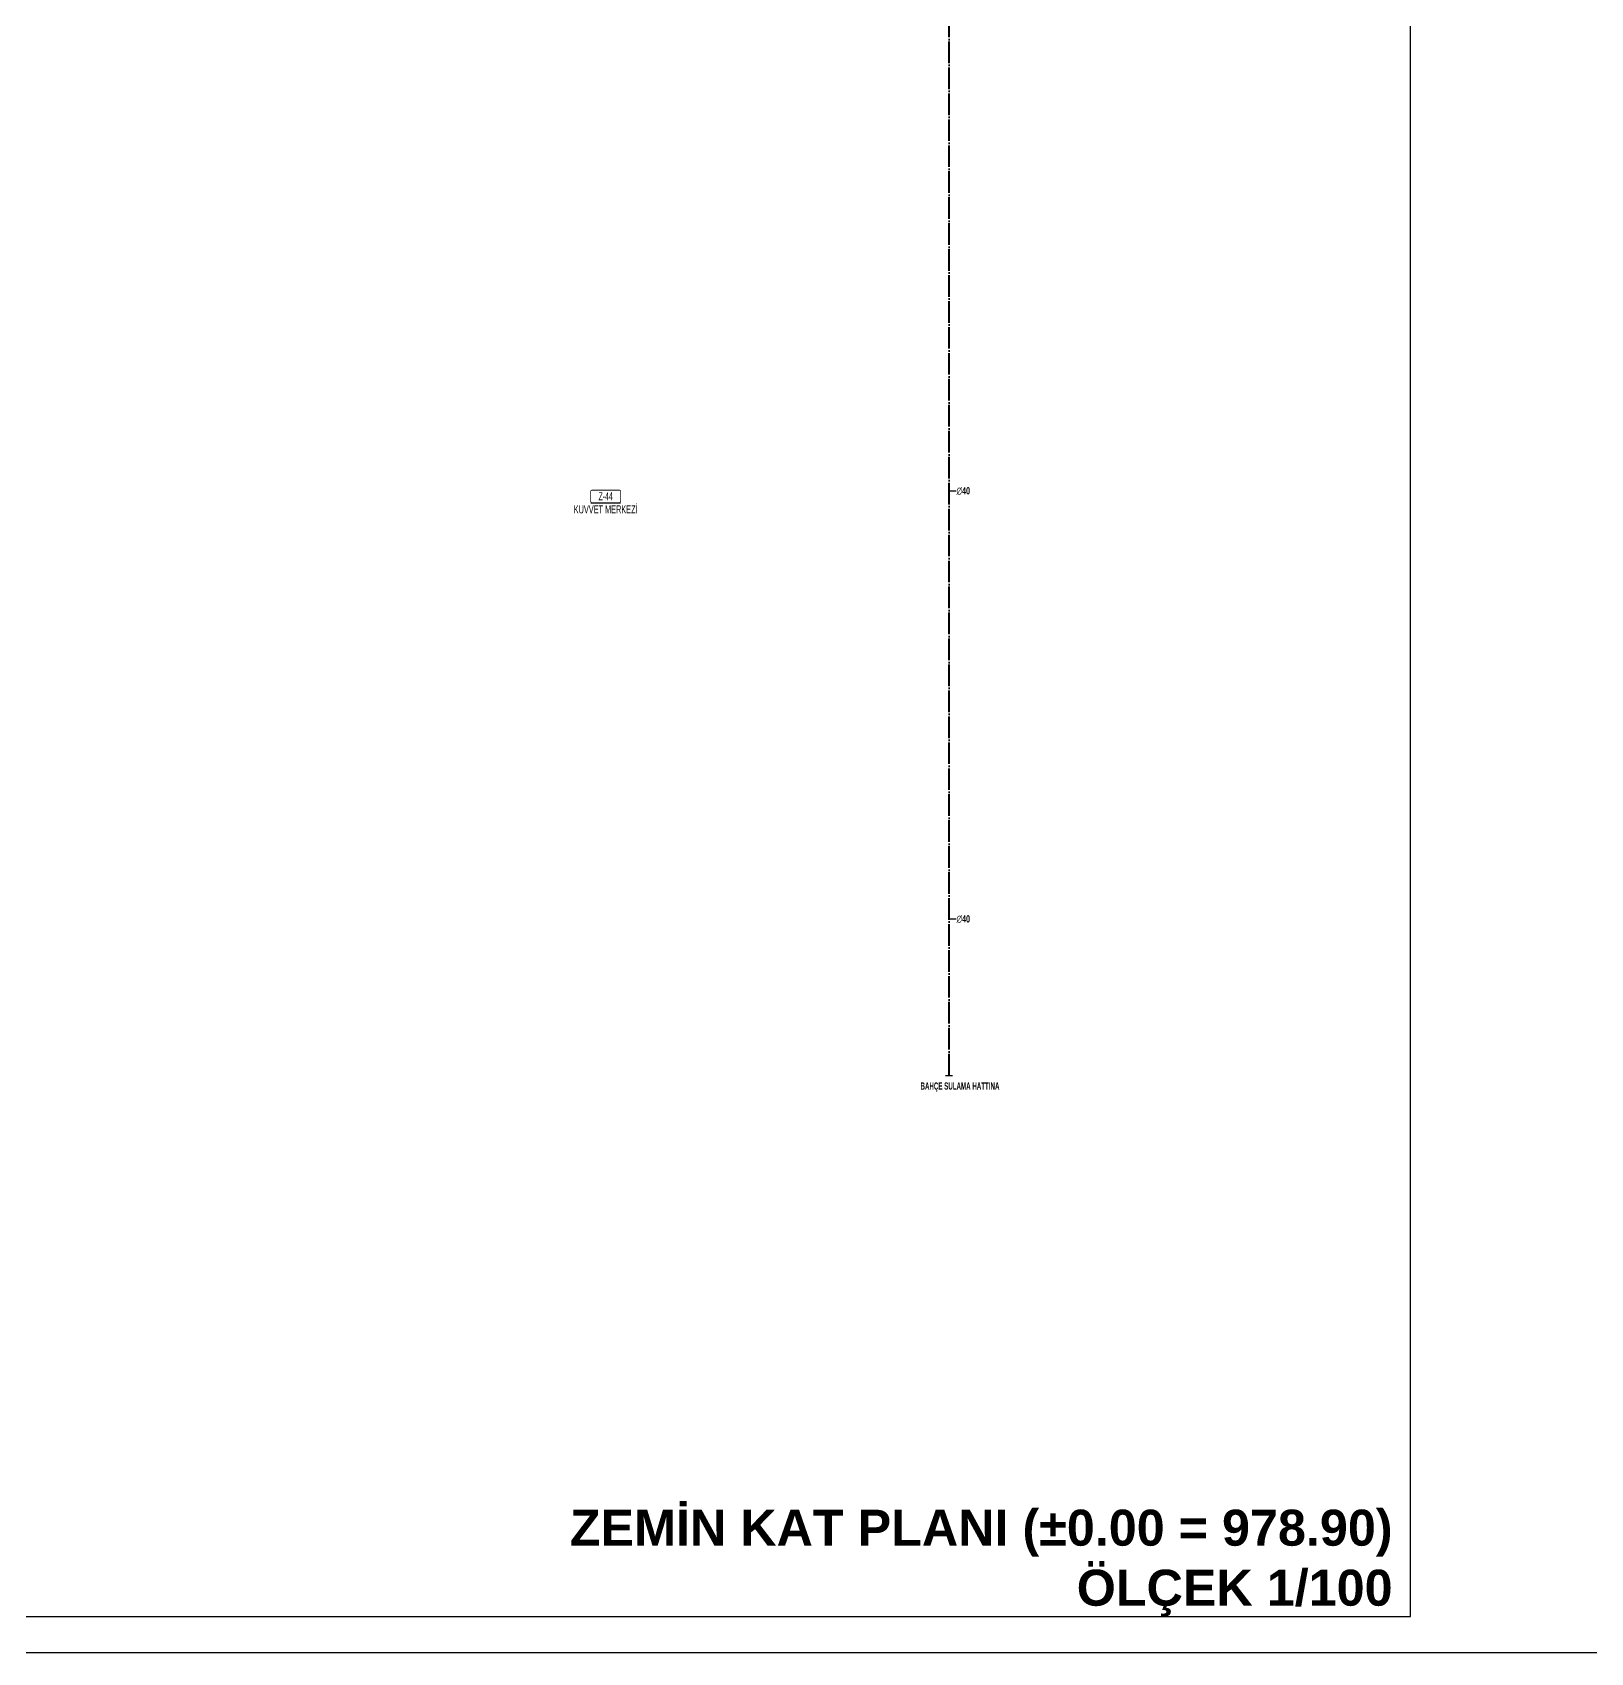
# Model space of a CAD drawing. Header units: centimetres. Extents: x 405464 to 563355, y 50011 to 66875.
# Drawn here: x 498236 to 502564, y 50011 to 54511 of the extents above; entities that cross this region are included whole.
import ezdxf
from ezdxf.enums import TextEntityAlignment as Align

# ---------------------------------------------------------------- set-up
doc = ezdxf.new("R2010")
doc.units = ezdxf.units.CM
doc.linetypes.add('SOGUKSU1', pattern=[72, 60, -6, 0, -6])
for name, color, linetype in [('-M-MAHAL-DEBILER', 7, 'Continuous'), ('-M-MAHAL-ETIKET-NOT', 7, 'Continuous'), ('-M-MAHAL-ETIKET-NOTM', 7, 'Continuous'), ('-M-MAHAL-ETK-', 7, 'Continuous'), ('-M-MAHAL-HAVA-DEGISIM', 7, 'Continuous'), ('-M-MAHAL-NO', 7, 'Continuous'), ('-M-MAHAL-NOM', 7, 'Continuous')]:
    doc.layers.add(name, color=color, linetype=linetype)
for name, color, linetype, lineweight in [('0-KRCN-SHT-SOGUKSU', 141, 'SOGUKSU1', 40), ('0-KRCN-SHT-YAZI-ÇAP-TEMSU', 81, 'Continuous', 30), ('0-KRCN-Z-ANTET', 71, 'Continuous', 30), ('0-MEK-SHT-YAZI-ÇAP-TEMSU', 81, 'Continuous', 30), ('AS_YAZI', 8, 'Continuous', 9)]:
    doc.layers.add(name, color=color, linetype=linetype, lineweight=lineweight)
doc.styles.add('-M-ISSO-TEXT-TTF', font='ARIALN.TTF')
doc.styles.add('-M-MHLETK-NOT', font='romans.shx', dxfattribs={"width": 0.7})
doc.styles.add('-M-MHLETK-TEXT', font='ARIALN.TTF', dxfattribs={"width": 0.7})
doc.styles.add('CAP', font='ARIALNB.TTF')
doc.styles.add('Kalin02', font='arialbd.ttf')

# ---------------------------------------------------------------- blocks, each defined once
blk = doc.blocks.new('M-MHLETK-YNG')
at = {"layer": '-M-MAHAL-ETIKET-NOTM', "color": 3, "style": '-M-ISSO-TEXT-TTF', "width": 0.8, "flags": 8}
blk.add_attdef('MAH-ADI2', text='', height=1.11, dxfattribs=at).set_placement((0, -2.55), align=Align.MIDDLE_CENTER)
at = {"layer": '-M-MAHAL-HAVA-DEGISIM', "style": '-M-MHLETK-NOT', "width": 0.5, "flags": 8}
blk.add_attdef('HAVADEG', text='', height=0.6, dxfattribs=at).set_placement((0, 3.61), align=Align.MIDDLE_CENTER)
blk.add_wipeout([(-2.08, 1.74), (2.08, 1.74), (2.08, 0), (-2.08, 0)]).dxf.layer = '-M-MAHAL-ETK-'
at = {"layer": '-M-MAHAL-ETK-', "color": 0}
for p, q in [((-2.08, 0), (2.08, 0)), ((-1.16, 0), (-1.16, 0))]:
    blk.add_line(p, q, dxfattribs=at)
blk.add_lwpolyline([(-1.88, 1.74, 0.1, 0.1, 0), (1.88, 1.74, 0.1, 0.1, -0.414214), (2.08, 1.54, 0.1, 0.1, 0), (2.08, 0.2, 0.1, 0.1, -0.414214), (1.88, 0, 0.1, 0.1, 0), (-1.88, 0, 0.1, 0.1, -0.414214), (-2.08, 0.2, 0.1, 0.1, 0), (-2.08, 1.54, 0.1, 0.1, -0.414214)], format="xyseb", close=True, dxfattribs=at)
at = {"layer": '-M-MAHAL-DEBILER', "color": 4, "style": '-M-MHLETK-NOT', "width": 0.5, "flags": 8}
blk.add_attdef('DEBIS', text='', height=0.4, dxfattribs=at).set_placement((-2.17, 2.15), align=Align.MIDDLE_CENTER)
at = {"layer": '-M-MAHAL-DEBILER', "color": 191, "style": '-M-MHLETK-NOT', "width": 0.5, "flags": 8}
blk.add_attdef('DEBIR', text='', height=0.4, dxfattribs=at).set_placement((-1.61, 2.15), align=Align.MIDDLE_CENTER)
at = {"layer": '-M-MAHAL-DEBILER', "color": 31, "style": '-M-MHLETK-NOT', "width": 0.5, "flags": 8}
blk.add_attdef('DEBIF', text='', height=0.4, dxfattribs=at).set_placement((1.59, 2.15), align=Align.MIDDLE_CENTER)
at = {"layer": '-M-MAHAL-DEBILER', "color": 1, "style": '-M-MHLETK-NOT', "width": 0.5, "flags": 8}
blk.add_attdef('DEBIE', text='', height=0.4, dxfattribs=at).set_placement((2.32, 2.15), align=Align.MIDDLE_CENTER)
at = {"layer": '-M-MAHAL-ETIKET-NOT', "color": 3}
for tag, height, style, width, flags, p in [('KIS', 0.04, '-M-MHLETK-NOT', 0.5, 9, (-2.59, 1.62)), ('ALAN', 0.04, '-M-MHLETK-NOT', 0.5, 9, (-2.58, 1.56)), ('RH', 0.04, '-M-MHLETK-NOT', 0.5, 9, (-2.39, 1.62)), ('YUKSEKLIK', 0.04, '-M-MHLETK-NOT', 0.5, 9, (-2.32, 1.56)), ('YAZ', 0.04, '-M-MHLETK-NOT', 0.5, 9, (-2.18, 1.62)), ('MAH-ADI', 1.11, '-M-ISSO-TEXT-TTF', 0.8, 8, (0, -0.93))]:
    blk.add_attdef(tag, text='', height=height, dxfattribs=dict(at, style=style, width=width, flags=flags)).set_placement(p, align=Align.MIDDLE_CENTER)
at = {"layer": '-M-MAHAL-ETIKET-NOT', "color": 3, "style": '-M-MHLETK-NOT', "width": 0.5, "flags": 9}
for tag, p, height in [('HL', (-2.62, 1.49), 0.0286), ('KLKTR', (-2.62, 1.42), 0.04), ('RDY-BOY1', (-2.61, 1.37), 0.0286), ('RDY-BOY2', (-2.61, 1.32), 0.0286), ('RDY-BOY3', (-2.61, 1.27), 0.0286), ('RDY-BOY4', (-2.61, 1.22), 0.0286), ('KON-BOY1', (-2.61, 1.14), 0.0286), ('KON-BOY2', (-2.61, 1.09), 0.0286), ('KON-BOY3', (-2.61, 1.04), 0.0286), ('FCU-TIP1', (-2.61, 0.96), 0.0286), ('FCU-TIP2', (-2.61, 0.91), 0.0286), ('FCU-TIP3', (-2.61, 0.86), 0.0286), ('VRV-TIP1', (-2.61, 0.76), 0.0286), ('VRV-TIP2', (-2.61, 0.71), 0.0286), ('HLA', (-2.52, 1.49), 0.0286), ('FCU-ADET1', (-2.52, 0.96), 0.0286), ('FCU-ADET2', (-2.52, 0.91), 0.0286), ('FCU-ADET3', (-2.52, 0.86), 0.0286), ('VRV-ADET1', (-2.52, 0.76), 0.0286), ('VRV-ADET2', (-2.52, 0.71), 0.0286), ('RDY-TIP1', (-2.5, 1.37), 0.0286), ('RDY-TIP2', (-2.5, 1.32), 0.0286), ('RDY-TIP3', (-2.5, 1.27), 0.0286), ('RDY-TIP4', (-2.5, 1.22), 0.0286), ('KON-TIP1', (-2.5, 1.14), 0.0286), ('KON-TIP2', (-2.5, 1.09), 0.0286), ('KON-TIP3', (-2.5, 1.04), 0.0286), ('FCU-KAP1', (-2.4, 0.96), 0.0286), ('FCU-KAP2', (-2.4, 0.91), 0.0286), ('FCU-KAP3', (-2.4, 0.86), 0.0286), ('VRV-KAP1', (-2.4, 0.76), 0.0286), ('VRV-KAP2', (-2.4, 0.71), 0.0286), ('RDY-ADET1', (-2.39, 1.37), 0.0286), ('RDY-ADET2', (-2.39, 1.32), 0.0286), ('RDY-ADET3', (-2.39, 1.27), 0.0286), ('RDY-ADET4', (-2.39, 1.22), 0.0286), ('KON-ADET1', (-2.39, 1.14), 0.0286), ('KON-ADET2', (-2.39, 1.09), 0.0286), ('KON-ADET3', (-2.39, 1.04), 0.0286), ('FCU-DUY1', (-2.27, 0.96), 0.0286), ('FCU-DUY2', (-2.27, 0.91), 0.0286), ('FCU-DUY3', (-2.27, 0.86), 0.0286), ('VRV-DUY1', (-2.27, 0.76), 0.0286), ('VRV-DUY2', (-2.27, 0.71), 0.0286), ('RDY-ISI1', (-2.27, 1.37), 0.0286), ('RDY-ISI2', (-2.27, 1.32), 0.0286), ('RDY-ISI3', (-2.27, 1.27), 0.0286), ('RDY-ISI4', (-2.27, 1.22), 0.0286), ('KON-ISI1', (-2.27, 1.14), 0.0286), ('KON-ISI2', (-2.27, 1.09), 0.0286), ('KON-ISI3', (-2.27, 1.04), 0.0286), ('SHG', (-2.23, 1.49), 0.0286), ('AHU', (-2.23, 1.44), 0.0286), ('FCU-SOG1', (-2.15, 0.96), 0.0286), ('FCU-SOG2', (-2.15, 0.91), 0.0286), ('FCU-SOG3', (-2.15, 0.86), 0.0286), ('VRV-SOG1', (-2.15, 0.76), 0.0286), ('VRV-SOG2', (-2.15, 0.71), 0.0286), ('LHG', (-2.13, 1.49), 0.0286), ('RDY-BNP1', (-2.1, 1.37), 0.0286), ('RDY-BNP2', (-2.1, 1.32), 0.0286), ('RDY-BNP3', (-2.1, 1.27), 0.0286), ('RDY-BNP4', (-2.1, 1.22), 0.0286), ('KON-BNP1', (-2.1, 1.14), 0.0286), ('KON-BNP2', (-2.1, 1.09), 0.0286), ('KON-BNP3', (-2.1, 1.04), 0.0286), ('HG', (-2.04, 1.49), 0.0286), ('FCU-ISI1', (-2.04, 0.96), 0.0286), ('FCU-ISI2', (-2.04, 0.91), 0.0286), ('FCU-ISI3', (-2.04, 0.86), 0.0286), ('VRV-ISI1', (-2.04, 0.76), 0.0286), ('VRV-ISI2', (-2.04, 0.71), 0.0286), ('HGA', (-1.96, 1.49), 0.0286), ('EF', (-1.96, 1.44), 0.0286), ('RDY-BNK1', (-1.96, 1.37), 0.0286), ('RDY-BNK2', (-1.96, 1.32), 0.0286), ('RDY-BNK3', (-1.96, 1.27), 0.0286), ('RDY-BNK4', (-1.96, 1.22), 0.0286), ('KON-BNK1', (-1.96, 1.14), 0.0286), ('KON-BNK2', (-1.96, 1.09), 0.0286), ('KON-BNK3', (-1.96, 1.04), 0.0286), ('FCU-DEBI1', (-1.95, 0.96), 0.0286), ('FCU-DEBI2', (-1.95, 0.91), 0.0286), ('FCU-DEBI3', (-1.95, 0.86), 0.0286), ('VRV-DEBI1', (-1.95, 0.76), 0.0286), ('VRV-DEBI2', (-1.95, 0.71), 0.0286), ('FCU-BNP1', (-1.83, 0.96), 0.0286), ('FCU-BNP2', (-1.83, 0.91), 0.0286), ('FCU-BNP3', (-1.83, 0.86), 0.0286), ('VRV-BNP1', (-1.83, 0.76), 0.0286), ('VRV-BNP2', (-1.83, 0.71), 0.0286), ('FCU-BNK1', (-1.61, 0.96), 0.0286), ('FCU-BNK2', (-1.61, 0.91), 0.0286), ('FCU-BNK3', (-1.61, 0.86), 0.0286), ('VRV-BNK1', (-1.61, 0.76), 0.0286), ('VRV-BNK2', (-1.61, 0.71), 0.0286)]:
    blk.add_attdef(tag, p, '', height=height, dxfattribs=at)
at = {"layer": '-M-MAHAL-HAVA-DEGISIM', "style": '-M-MHLETK-NOT', "width": 0.5, "flags": 8}
blk.add_attdef('HAVA', text='', height=0.6, dxfattribs=at).set_placement((0, 2.4), align=Align.MIDDLE_CENTER)
at = {"layer": '-M-MAHAL-NO', "color": 7, "style": '-M-MHLETK-TEXT', "width": 0.6, "flags": 8}
blk.add_attdef('MAH-NO', text='', height=1.11, dxfattribs=at).set_placement((0, 0.89), align=Align.MIDDLE_CENTER)
at = {"layer": '-M-MAHAL-NOM', "color": 7, "style": '-M-MHLETK-TEXT', "width": 0.6, "flags": 8}
blk.add_attdef('MAH-NOM', text='', height=1.11, dxfattribs=at).set_placement((0, 0.89), align=Align.MIDDLE_CENTER)

msp = doc.modelspace()

# ---------------------------------------------------------------- linework, layer by layer
at = {"layer": '0-KRCN-SHT-SOGUKSU'}
msp.add_line((500782.1, 51614.1), (500782.1, 56716.5), dxfattribs=at)
at = {"layer": '0-KRCN-SHT-YAZI-ÇAP-TEMSU', "linetype": 'Continuous'}
msp.add_line((500772.1, 51614.1), (500792.1, 51614.1), dxfattribs=at)
at = {"layer": '0-KRCN-Z-ANTET'}
for points in [[(405464.1, 50011.3), (563355.4, 50011.3), (563355.4, 59011.3), (405464.1, 59011.3)], [(470564.1, 50111.3), (502064.1, 50111.3), (502064.1, 58911.3), (470564.1, 58911.3)]]:
    msp.add_lwpolyline(points, close=True, dxfattribs=at)
at = {"layer": '0-MEK-SHT-YAZI-ÇAP-TEMSU', "linetype": 'Continuous'}
for p, q in [((500782.1, 53238.1), (500801.6, 53238.1)), ((500782.1, 52049.2), (500801.6, 52049.2))]:
    msp.add_line(p, q, dxfattribs=at)

# ---------------------------------------------------------------- texts
at = {"layer": '0-KRCN-SHT-YAZI-ÇAP-TEMSU', "linetype": 'Continuous', "style": 'CAP', "width": 0.6}
msp.add_text('BAHÇE SULAMA HATTINA', height=20, dxfattribs=at).set_placement((500703, 51574.9))
at = {"layer": '0-MEK-SHT-YAZI-ÇAP-TEMSU', "linetype": 'Continuous', "style": 'CAP', "width": 0.7}
for p in [(500803.2, 53238.1), (500803.2, 52049.2)]:
    msp.add_text('∅40', height=20, dxfattribs=at).set_placement(p, align=Align.MIDDLE_LEFT)
at = {"layer": 'AS_YAZI', "insert": (502014.1, 50111.3), "char_height": 100, "attachment_point": 9, "style": 'Kalin02'}
msp.add_mtext_dynamic_manual_height_columns('ZEMİN KAT PLANI (%%P0.00 = 978.90) \\PÖLÇEK 1/100', width=31947.855, gutter_width=1875, heights=[0], dxfattribs=at)

# ---------------------------------------------------------------- next in the draw order: block references
at = {"layer": '-M-MAHAL-ETK-', "xscale": 20, "yscale": 20, "zscale": 20}
msp.add_blockref('M-MHLETK-YNG', (499828.5, 53205.1), dxfattribs=at).add_auto_attribs({'MAH-NO': 'Z-44', 'MAH-ADI': 'KUVVET MERKEZİ'})

doc.saveas('drawing.dxf')
